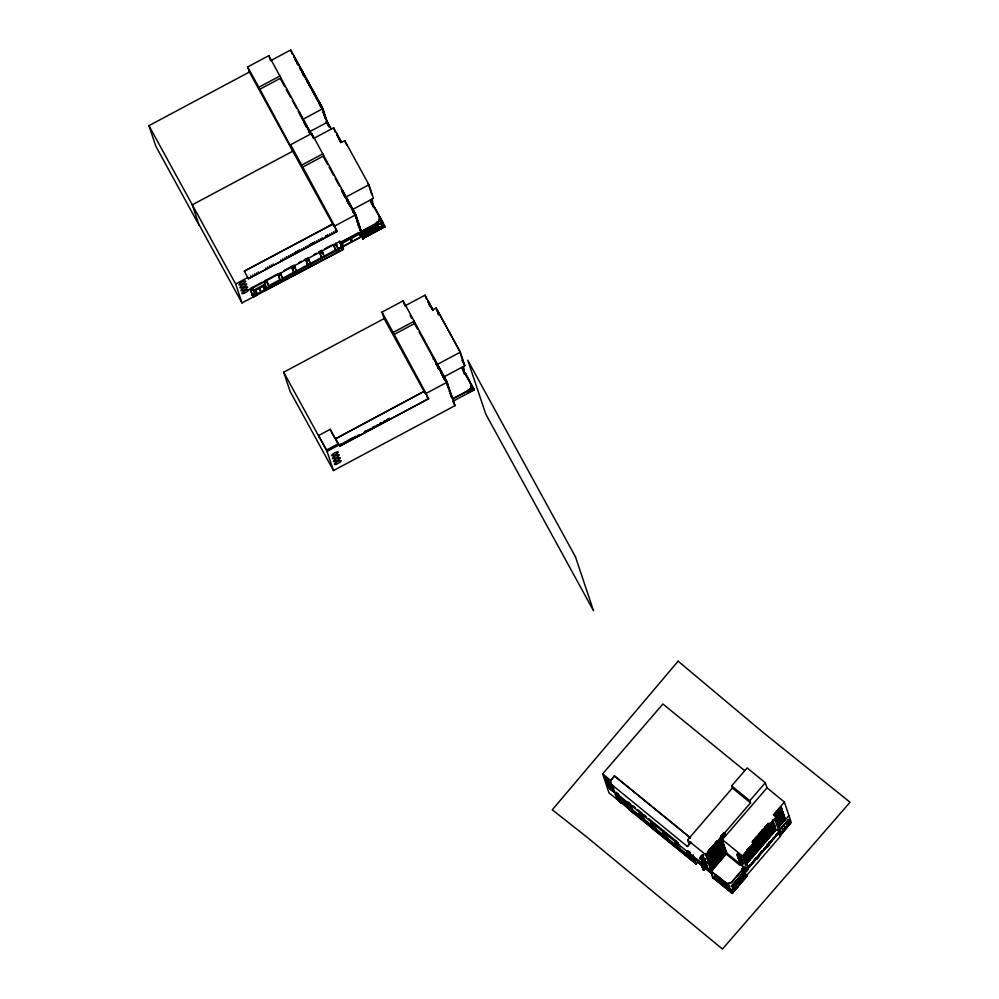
<?xml version="1.0" encoding="UTF-8"?>
<svg xmlns="http://www.w3.org/2000/svg" width="999" height="999" viewBox="0 0 999 999"><rect width="100%" height="100%" fill="white"/><g stroke="black" fill="none" stroke-linecap="round" stroke-linejoin="round"><path stroke-width="1.5" d="M704.632 866.433L702.821 865.609L704.632 866.433L705.769 863.76L706.093 864.722L706.967 863.685L706.543 862.437L705.719 861.775L703.82 864.31L705.656 862.149L703.633 860.501L702.122 861.325M767.057 825.898L765.009 829.295L764.21 828.646L765.571 826.223L766.982 827.559L769.205 823.401L770.004 824.05L767.831 823.613L766.183 826.91M764.947 827.272L765.459 829.32L764.947 827.272L765.209 828.046M706.543 862.437L703.771 866.882L702.896 869.667L703.721 870.329L707.467 865.908L703.246 864.684L701.847 866.333L703.096 868.256L703.646 866.27M752.796 842.382C750.499 843.968 754.158 837.624 755.344 840.059L753.683 842.469L755.506 840.409L754.707 839.759L753.87 840.721M767.856 826.548L769.105 825.099M704.445 866.545L704.22 867.432L704.969 866.545L705.806 867.207L705.044 868.094L704.969 866.545L698.214 860.589M767.244 825.137L767.856 824.425L767.244 825.137L768.743 826.523M701.847 856.305L702.871 855.094C704.682 859.739 696.253 861.513 703.221 855.419C702.047 852.359 697.14 862.324 701.46 857.367M703.696 855.756L701.348 858.228L703.508 855.319M754.707 839.759L754.37 840.509M755.344 840.059L752.784 843.443L755.506 840.409M703.721 870.329L704.595 867.544L707.467 865.908M354.545 437.949L354.945 436.988L355.157 437.624M701.748 856.543L700.624 857.691L702.684 854.657M372.527 428.359L373.426 426.898L371.928 428.409L370.005 428.721L371.478 428.933M356.256 437.038L358.229 434.99L359.702 435.202M363.911 432.967L364.81 431.493L367.345 431.131M373.701 427.734L374.613 426.261L377.135 425.899M380.07 424.338L380.981 422.864L383.504 422.502M616.233 792.269L618.369 794.018L620.242 799.587L618.98 800.586L616.845 798.838L615.197 793.93L615.734 792.657L724.999 882.704A5.02 4.858 -18.5 0 0 732.03 882.03L744.38 867.706L740.584 864.622M618.98 800.586L617.345 795.666L618.369 794.018M628.783 808.566L627.135 803.646L628.171 801.997L630.307 803.733L632.167 809.315L630.918 810.301L622.389 802.784L620.854 798.213L621.927 803.308L622.389 802.784M630.918 810.301L629.27 805.394L630.307 803.733M637.849 809.777L642.245 813.461L644.105 819.043L642.856 820.029L640.721 818.293L639.073 813.373L640.109 811.725M642.856 820.029L641.208 815.109L642.245 813.461M648.676 818.606L654.183 823.188L656.043 828.758L654.795 829.757L652.659 828.021L651.011 823.101L652.047 821.44M666.733 839.485L665.084 834.565L666.121 832.904L667.981 838.486L666.733 839.485L664.597 837.736L662.949 832.816L663.985 831.168M654.695 823.501L678.046 842.632L679.919 848.213L678.671 849.2L676.535 847.464L674.887 842.544L675.911 840.896M678.671 849.2L677.022 844.292L678.046 842.632M686.825 852.272L687.849 850.624L689.984 852.359L691.857 857.941L690.609 858.928L688.461 857.192L686.825 852.272L688.96 854.008L690.609 858.928M688.96 854.008L689.984 852.359M753.721 841.021L753.196 841.645M754.545 839.41L752.796 841.72M701.173 858.94L702.235 857.679L703.071 858.341L703.483 859.602L702.422 860.851L701.173 858.94L702.422 860.851M701.997 859.602L703.071 858.341M702.172 863.86L700.923 861.937L701.922 860.776L703.446 859.939L704.27 860.601L701.748 862.599L702.172 863.86L705.469 859.977L704.22 858.066L703.221 859.24M704.27 860.601L705.044 858.715M705.656 862.149L702.846 865.858L701.598 863.935L704.457 860.576L705.282 861.238L703.658 863.81L702.821 863.148M704.595 867.544L702.434 864.597L705.282 861.238M702.272 867.594L704.07 865.346M704.083 867.981L705.282 866.558L706.118 867.219M702.896 869.667L703.983 868.393L704.807 869.043M736.113 886.438L734.178 888.685L731.493 886.001L743.106 872.527L741.87 871.528L747.027 876.21L732.167 893.431L737.961 886.75M739.984 881.942L742.881 878.571M741.832 869.043L745.067 871.677L746.428 875.723L780.506 836.113L779.969 835.676L781.393 834.327L779.894 829.719M788.523 819.954L789.709 824.1L781.093 834.078L783.278 831.817M620.429 802.085L608.978 792.856L602.634 773.888L662.899 704.008L744.492 770.479M614.447 775.873L608.965 782.579L614.447 775.873L690.459 837.799M618.381 800.411C614.36 794.592 625.574 811.088 619.88 798.213L620.329 797.689L628.146 804.045M621.228 803.196L620.329 797.689M621.453 802.934L626.535 807.08L626.997 806.543M628.671 807.529L664.485 837.15M695.429 863.411L629.045 809.565L628.084 805.506M635.052 814.46L626.535 807.08M711.4 871.628L705.769 854.782L750.536 802.859L732.367 788.049L731.655 785.901L747.14 767.944L765.309 782.754L767.02 787.849L784.402 802.022L791.27 822.552L789.709 824.1M688.548 842.831L687.587 839.972L732.367 788.049M690.084 842.994L687.387 846.478L691.096 842.169M692.757 855.406L693.206 854.882L693.069 856.992L696.066 864.222L697.752 862.262L696.503 858.503M696.066 864.222L694.28 857.142M695.204 863.673L694.592 861.538M750.536 802.859L749.824 800.711L765.309 782.754M711.226 847.364L709.652 849.187L715.284 866.295L711.937 870.166L711.4 869.742L710.888 868.181L714.235 864.297L714.834 864.947L711.488 868.83L710.888 868.181M724.4 833.953L725.237 834.427L706.917 855.956L725.199 834.302L724.587 833.653L721.241 837.537L721.852 838.173L720.791 836.275L722.364 834.44M708.266 852.247L707.729 851.81L709.402 849.874L710.189 850.311L709.877 849.375L712.25 846.628M712.275 846.54L709.765 849.45L715.646 865.871L719.005 861.987L713.124 845.566L714.347 847.339L713.81 846.228L717.17 842.257L717.769 842.906M713.486 845.142L716.832 841.258L718.269 844.38L707.367 857.304L707.055 856.368M746.977 869.592L742.432 856.018L721.765 839.085L725.037 834.989L725.649 835.639L724.787 833.091L724.263 832.654L720.903 836.538L726.885 853.221L746.977 869.592L780.569 830.631L774.874 813.96L777.796 810.576L775.137 814.173M707.742 851.847L709.103 849.824L709.64 850.948M715.172 843.231L716.745 841.408M709.989 865.496L710.589 866.145L709.977 865.584L713.336 861.613L715.284 866.295L714.685 865.646L711.338 869.53L711.937 870.166L706.593 854.195L709.939 850.311M710.301 849.887L713.648 846.003M721.44 836.962L724.787 833.091M713.935 846.49L717.232 842.469L718.056 843.044L717.744 842.107L721.478 838.598L720.878 837.961L717.532 841.832L718.131 842.482L717.607 842.045M708.191 853.183L709.852 851.21M713.523 846.777L710.177 850.661L710.714 851.098L710.102 850.449L713.448 846.565L714.06 847.214L713.261 846.865M706.905 856.305L710.189 852.209L710.789 852.859M713.973 848.126L714.51 848.551L713.898 847.914L710.551 851.797L711.163 852.434M706.955 856.443L710.301 852.559L710.838 852.996M714.01 848.251L710.664 852.135L711.088 852.996L710.264 852.422M718.93 842.557L721.44 839.647M718.631 843.955L721.927 839.947L721.328 839.297L717.981 843.181L718.581 843.83L718.056 843.393M722.339 839.659L767.02 787.849M718.668 845.591L718.069 844.942L714.722 848.825L715.771 850.823L719.118 846.94L718.518 846.29L715.159 850.174L715.771 850.823M711.788 852.309L714.422 849.462L714.997 850.037M711.95 852.509L714.46 849.6M714.834 849.175L717.344 846.265M718.543 844.867L720.217 842.931M707.592 858.453L711.238 854.207L710.639 853.558L707.292 857.442L707.891 858.091L706.83 856.18M711.65 853.908L722.377 841.283L721.778 840.646L718.431 844.53L719.03 845.166M708.391 859.565L707.729 858.865L708.341 859.427L711.688 855.544L711.088 854.907L707.742 858.778L708.254 860.339L708.791 860.776L708.191 860.127L711.538 856.243L712.137 856.892L708.491 861.15M719.792 845.104L722.302 842.194L722.826 842.632L719.48 846.515L718.868 845.953M707.854 859.128L709.527 857.179M713.236 852.884L711.763 855.494M722.339 842.332L718.993 846.215L719.53 846.64L722.876 842.769M715.409 851.248L712.062 855.119L711.45 854.482L714.797 850.599L715.409 851.248L713.898 847.914M719.168 847.065L708.266 859.989L707.954 859.053M721.078 845.479L719.392 847.427L719.929 847.851L719.33 847.214L722.677 843.331L723.276 843.98L712.512 856.468L711.9 855.906L715.247 851.935L716.146 852.721L715.833 851.785M715.359 852.284L712.012 856.168L712.549 856.593L715.896 852.721M716.57 850.886L718.244 848.95M708.84 860.901L712.187 857.017L711.65 856.593M719.617 848.413L716.258 852.297L715.734 851.86L718.056 857.666M719.979 847.989L723.326 844.105L722.789 843.668M716.183 853.196L719.53 849.325L720.067 849.749L716.708 853.633L716.058 852.946L719.417 848.975L720.017 849.625M714.098 855.431L712.424 857.379L712.961 857.804L712.349 857.167L715.696 853.283L716.308 853.933L712.999 857.941M721.565 846.952L723.201 844.879L723.776 845.454L720.429 849.325L719.892 848.9M719.442 849.462L716.283 853.121L716.595 854.058L715.771 853.496M712.637 858.366L709.29 862.249L708.753 861.812L711.088 867.619M712.549 859.277L713.086 859.702L709.74 863.586L709.078 862.899L712.437 858.928L713.036 859.577M716.795 855.406L713.448 859.29L712.799 858.591L716.146 854.62L716.758 855.269M709.203 863.161L712.512 859.14L713.336 859.714L713.024 858.778M714.597 856.942L716.221 854.832L717.045 855.406L716.733 854.47M718.256 852.472L716.633 854.545L717.157 854.982L720.516 851.098L719.867 850.324L716.508 854.195L717.12 854.844L716.583 854.407M720.441 850.161L723.651 846.228L724.225 846.79L720.878 850.673M720.916 852.309L720.316 851.66L716.957 855.544L717.569 856.193M709.652 864.497L711.276 862.424L711.812 862.861M713.473 860.114L716.708 856.305M720.791 851.585L723.251 848.538M720.679 851.235L721.278 851.885L720.666 851.323C723.351 851.136 723.576 844.567 723.925 847.427L724.625 848.001L709.839 865.171L713.224 861.687M713.786 861.051L716.945 857.379L716.408 856.268L716.945 857.379M717.27 856.568L720.654 853.084L721.365 853.646M720.316 851.66L721.203 852.447L724.375 848.775L724.063 847.839M713.773 861.4L717.045 857.304L717.657 857.954M720.429 852.896L717.407 856.892L718.019 857.529M713.81 861.538L716.32 858.628M717.532 857.229L720.878 853.346M721.241 854.832L722.265 856.343L718.918 860.214L717.856 858.228L721.203 854.345L721.815 854.994M710.651 867.107L710.963 868.044L725.524 850.686L724.924 850.037L721.578 853.92L722.177 854.57M715.059 861.775L717.569 858.865L714.922 851.835M718.643 857.404L721.278 854.557L721.852 855.132M723.313 852.197L721.64 854.133L722.227 854.707M710.551 867.182L712.225 865.246M718.818 857.604L721.328 854.694M721.69 854.27L724.2 851.36M717.944 860.002L714.597 863.873L715.197 864.522L718.556 860.639L717.944 860.002L719.005 861.987L718.393 861.338L715.047 865.221L715.646 865.871L715.122 865.434M721.653 855.693L718.306 859.577L718.918 860.214M711.788 867.419L714.297 864.51L715.134 865.084L714.822 864.147M723.763 853.533L725.436 851.598L726.023 852.159L722.677 856.043M711.837 867.557L714.347 864.647M717.22 861.313L714.71 864.222L715.247 864.659M723.825 853.695L725.486 851.722M722.627 855.918L725.973 852.035L725.374 851.385L722.027 855.269L722.627 855.918L722.09 855.481M718.756 860.913L722.102 857.03L722.714 857.679L719.367 861.563L718.83 861.126L719.367 861.563L714.023 845.579L717.369 841.695L722.714 857.679L722.102 857.03M718.83 861.126L721.34 858.216M712.699 877.834L713.636 878.296L716.058 875.474L713.486 878.471L712.699 877.834L710.888 870.666L706.143 866.807M726.885 853.221L711.288 871.29L728.471 885.064M713.486 878.471L711.251 871.802L713.024 869.742M715.359 875.898L715.958 874.749L728.421 884.889M732.167 893.431L713.636 878.296L716.058 875.324M784.402 802.022L773.313 814.872L776.023 817.07L742.432 856.018M781.218 807.142L785.239 819.18L782.317 822.564L778.296 810.526L780.943 806.917M775.137 814.747L778.358 811.663M778.321 811.176L781.505 808.004M754.932 838.561L756.068 840.221L754.932 838.561L755.793 837.562L756.93 839.222L755.793 837.562M758.216 838.96L756.418 836.837L758.453 835.251L759.252 835.901L757.217 837.487L760.239 847.115L757.454 838.785M758.453 835.251L759.078 833.753L760.214 835.414L759.078 833.753M759.64 833.091L760.776 834.752L759.64 833.091L761.95 830.419C764.784 832.879 757.979 834.814 763.049 831.805L761.975 830.918L760.576 832.317L761.425 833.116M763.573 831.505L762.437 829.844L764.21 828.646M762.249 831.156L760.763 832.879L762.037 831.131L762.836 831.78M767.132 825.574L768.306 824.45M755.269 839.572L756.593 838.211M759.252 835.901L759.877 834.402M760.439 833.74L762.749 831.068M768.044 835.289L766.857 836.663L765.958 835.152L767.157 833.765L768.181 836.85L765.571 839.884L766.633 840.746L763.236 830.494L765.009 829.295M781.767 808.79L778.87 812.249L781.792 808.865M775.748 816.558L778.633 813.086L775.711 816.47L777.746 821.965L780.644 818.506L779.532 815.771L776.585 819.068L779.769 815.908M775.986 816.695L778.908 813.311M782.08 809.739L778.87 812.824M747.202 852.06L746.665 851.623L745.479 853.009L746.54 853.883M749.163 850.848L748.089 849.974L746.902 851.36L747.427 851.797M754.257 843.88L753.721 843.443L752.534 844.829L753.596 845.691M756.218 842.669L755.144 841.795L753.958 843.181L754.482 843.618M759.74 838.573L758.678 837.699L757.479 839.085L758.016 839.522M766.795 830.394L765.734 829.52L764.535 830.906L765.072 831.343M776.036 817.419L778.933 813.96L776.011 817.344M776.273 817.557L779.195 814.173M779.42 813.91L782.105 810.376M743.818 855.419L745.242 853.77L748.089 862.262L747.015 861.388L744.567 854.07L745.629 854.932M746.153 852.709L748.775 849.687L747.702 848.813M752.297 845.591L749.687 848.626L748.613 847.751M753.209 844.53L755.831 841.495L754.757 840.634M756.743 840.446L759.352 837.412M760.264 836.35L762.886 833.316L761.812 832.442M763.798 832.254L766.408 829.22M767.319 828.171L769.942 825.137L768.868 824.262M770.903 824.237L773.526 821.203L772.402 820.179L773.476 821.028L770.853 824.075L773.688 832.567L772.627 831.692L773.813 830.319L772.789 827.234L773.326 827.671M743.88 855.581L745.291 853.933M746.216 852.884L748.825 849.849L747.751 848.975M752.359 845.753L749.737 848.788L748.676 847.914M753.271 844.692L755.881 841.67M756.792 840.609L759.415 837.574M762.936 833.478L760.326 836.513L759.252 835.639M763.848 832.429L766.47 829.395M777.796 810.576L779.22 814.822L776.585 818.506L779.482 815.034M782.667 811.463L779.744 814.847L782.642 811.388M779.245 814.897L776.56 818.431M779.47 814.635L782.392 811.25M747.002 852.622L745.816 854.008L746.378 854.52L747.539 853.059L746.665 851.623M748.089 849.974L748.451 851.061L747.264 852.447L747.789 852.871L748.988 851.498M750.786 848.351L751.96 846.89L753.046 847.839M753.958 846.777L752.896 845.903L754.058 844.442L754.62 844.954L753.396 846.265M754.32 844.255L755.481 842.794L756.58 843.743M759.927 837.649L760.988 838.511L759.952 837.724L761.113 836.263L761.675 836.775M761.375 836.076L762.537 834.615L763.636 835.564M766.695 835.027L764.897 831.992L766.071 830.519L767.157 831.468M771.952 823.8L773.126 822.339L773.688 822.851M779.732 815.421L782.692 812.112M745.454 855.581L744.267 856.967L743.706 856.455M750.436 850.873L750.536 848.538L750.474 849.662M757.492 842.681L756.955 842.257L758.129 840.783M759.577 839.222L758.378 840.609L757.816 840.084L759.015 838.698L760.102 839.659M761.65 836.7L760.451 838.074M763.099 835.127L761.912 836.513L761.35 836.001M765.184 832.604L763.985 833.99L764.522 834.427L763.473 833.641L764.647 832.167L765.209 832.691M773.663 822.776L772.489 824.237L771.927 823.725M776.61 819.155L779.807 815.983M749.862 852.921L748.788 852.06L747.589 853.446L748.126 853.87M753.721 849.837L751.098 852.871L749.7 850.998L750.898 849.612L751.423 850.049M756.106 847.289L754.645 845.254L755.843 843.88L756.917 844.742M756.917 838.348L758.291 842.432L757.092 843.818L756.755 842.819L757.954 841.433L758.491 841.87M765.734 829.52L766.757 832.604L764.148 835.639L763.81 834.64L765.009 833.253L765.546 833.69M773.526 827.11L772.452 826.235L771.265 827.622L772.327 828.483L774.949 825.461L772.277 828.321L770.866 826.448L772.065 825.074L772.602 825.499M773.501 823.401L772.289 824.799L772.826 825.236M780.057 816.37L783.216 813.111L780.032 816.283M780.069 816.77L777.172 820.241L780.094 816.857M749.125 853.059L746.503 856.093L747.577 856.955L750.187 853.933L748.788 852.06M750.037 851.997L751.223 850.611L750.199 847.539L750.736 847.964M752.684 846.752L751.623 845.878L752.647 848.963L751.46 850.349L752.522 851.223M756.181 844.879L753.558 847.901L754.682 848.938L757.304 845.916L755.843 843.88M758.678 837.699L759.702 840.783L758.516 842.169L759.64 843.206M763.273 834.477L762.2 833.616L763.236 836.687L760.614 839.722L761.688 840.596L764.297 837.562M765.571 826.223L767.382 828.333L769.992 825.299L768.93 824.425L770.291 828.508L767.682 831.543L768.743 832.417L771.365 829.382M771.203 827.447L772.402 826.073L771.365 822.989L771.902 823.426M747.989 854.607L748.825 855.743M752.709 849.125L751.51 850.511L752.584 851.385M757.142 843.98L759.764 840.946M765.621 834.153L764.198 835.801L765.271 836.675L767.881 833.641M769.155 830.057L769.992 831.193M772.677 825.973L773.888 824.575M780.344 817.232L783.241 813.76L780.319 817.145M780.356 817.632L777.16 820.803M780.581 817.369L783.503 813.985M748.239 855.144L746.703 849.625M748.288 855.306L749.05 855.481M780.381 818.281L777.459 821.665L780.406 818.368M783.79 814.847L780.906 818.318L783.828 814.934M745.129 860.701L746.315 859.315L747.389 860.176L746.34 859.39L745.154 860.776L744.792 859.702L745.978 858.316L747.052 859.177M759.215 844.03L758.678 843.593L757.479 844.979L758.553 845.853M761.163 842.819L760.102 841.945L758.903 843.331L759.44 843.768M766.27 835.851L765.734 835.414L764.535 836.8L765.609 837.674M771.752 830.544L770.679 829.669L769.492 831.056L770.017 831.493M780.631 818.094L783.553 814.709M745.242 859.664L746.665 858.016M754.632 848.775L757.242 845.741M758.166 844.692L760.776 841.658M765.222 836.5L767.831 833.478L766.757 832.604M747.627 857.13L750.249 854.095M751.161 853.034L753.77 849.999L752.647 848.963M758.216 844.854L760.826 841.82L759.702 840.783M768.805 832.579L771.415 829.545L770.291 828.508M750.948 856.168L749.849 855.219L748.651 856.605L749.213 857.117L750.411 855.743M752.147 852.209L751.623 851.785L751.947 852.784L750.761 854.157L751.86 855.119M757.642 846.915L756.568 846.041L756.243 848.863M758.878 846.852L757.816 845.978L759.015 844.592L759.577 845.117L758.353 846.415M766.096 836.5L764.897 837.886L766.071 836.413L766.633 836.937M767.482 834.764L766.295 836.151L767.519 834.852L768.581 835.713M771.578 831.193L770.379 832.579L769.817 832.055L771.016 830.681L772.115 831.63M775.087 827.01L774.55 826.585L773.351 827.971L773.913 828.483L775.074 827.022M780.918 818.968L784.09 815.708M749.874 855.306L749.188 857.042M751.985 852.859L750.786 854.245L751.123 855.244L752.309 853.858L752.846 854.295M757.479 851.373L755.731 848.501L756.93 847.127M757.841 846.066L759.04 844.679M763.985 838.935L762.799 840.321L763.323 840.758L764.522 839.372M769.854 832.142L771.041 830.756M773.376 828.046L774.55 826.585M780.931 819.367L778.034 822.839L779.47 821.066M745.691 861.213L746.877 859.827M748.963 857.304L747.764 858.69L748.326 859.202M751.323 854.682L752.484 853.208M756.018 849.125L754.844 850.586L755.381 851.023M763.074 840.946L761.875 842.319L762.437 842.844M766.595 836.85L765.409 838.236M772.489 830.132L773.651 828.671L773.126 828.233L771.927 829.62L773.026 830.569M745.816 851.71L749 861.2L747.589 859.34L748.788 857.954L749.325 858.391M752.871 843.531L756.056 853.021L754.645 851.148L755.843 849.774L756.38 850.199M758.328 848.988L757.267 848.126L756.068 849.5L756.605 849.937M761.862 844.904L760.788 844.03L759.602 845.416L760.139 845.853M759.602 834.352L763.111 844.842L761.7 842.969L762.899 841.583L763.436 842.02M768.056 839.098L766.658 837.237L767.844 835.851L768.918 836.712M770.679 829.669L771.715 832.754L769.093 835.788L768.768 834.789L769.954 833.403L770.491 833.84M774.924 827.647L773.713 829.045L774.25 829.482M784.377 816.583L781.48 820.054L784.402 816.658M781.505 820.691L784.402 817.232L781.48 820.616M778.596 824.487L781.518 821.103L780.956 819.455M781.742 820.828L784.665 817.444M747.015 861.388L745.816 862.774L746.89 863.648M747.926 860.339L750.549 857.304L749.512 854.22L750.586 855.094M752.309 853.858L752.647 854.857L751.46 856.243L752.522 857.117L749.35 847.627M753.933 851.648L752.746 853.034L752.21 852.597L753.408 851.21L754.07 853.208L752.871 854.595L753.945 855.469M754.982 852.147L756.181 850.773L755.144 847.689L756.942 850.936L755.906 847.864M756.405 850.499L757.604 849.125L757.267 848.126M760.788 844.03L761.126 845.029L758.516 848.064L759.577 848.938L756.405 839.447M762.037 843.968L763.236 842.582L762.2 839.51L762.736 839.947M764.697 838.723L763.623 837.861L764.66 840.933L763.461 842.319L764.535 843.193M772.801 821.328L775.249 828.646L774.35 830.743L771.565 822.427M778.646 825.211L781.53 821.752L778.608 825.137M778.883 825.349L781.805 821.965M782.03 821.702L784.715 818.181M745.591 863.036L746.353 863.211L743.905 855.881M778.296 810.526L782.092 822.826L779.17 826.223L781.568 821.827M746.478 864.123L776.323 829.52M778.858 827.259L788.935 815.584M727.185 889.247L729.557 885.813L727.247 889.422M779.507 829.994L788.573 819.48L790.221 824.075M788.723 819.605L779.67 830.119L781.156 834.59M731.543 886.163L743.156 872.701L745.791 875.199M745.242 870.304L750.299 864.447M753.333 860.926L756.368 857.417M759.402 853.895L761.55 851.398M772.914 838.373L773.351 839.185M779.033 831.73L748.176 867.507L743.968 854.932L774.824 819.155L779.033 831.73L775.249 828.646M745.916 870.853L745.092 871.915L741.72 869.118M747.876 868.843L756.63 858.69L755.831 858.029M758.453 856.568L767.22 846.415M769.043 844.292L777.809 834.14L777.01 833.478M745.729 875.024L746.965 876.036L735.351 889.497L732.829 887.324L744.442 873.863M724.887 882.367A5.02 4.858 -18.5 0 0 731.917 881.705L744.267 867.382L746.428 871.528L748.251 869.417L747.689 866.57M768.868 842.02L769.43 844.867L767.607 846.977L767.045 844.13M780.019 832.579L778.196 834.702L777.135 833.828M785.014 828.396L783.216 830.731L785.139 828.496L783.965 824.987L785.139 828.496M745.666 874.862L731.73 891.033L733.94 887.999M782.991 830.993C777.921 836.45 786.051 829.083 781.817 827.484M787.299 825.998C782.229 831.455 790.346 824.088 786.126 822.489M787.524 825.736L789.447 823.513L787.524 825.736L786.213 822.127L787.549 826.598M781.393 834.327L789.834 824.212M740.384 859.39L742.607 861.812L741.82 862.711L740.521 861.038L741.832 859.502L740.771 858.541L739.585 859.927L739.372 859.29L741.008 857.404L736.925 854.52L737.712 853.608L740.671 856.031L738.536 858.603L741.495 861.65M736.925 854.52L738.461 853.608M740.958 861.2L741.67 860.077L737.287 855.906L738.773 854.245L739.372 854.732L738.586 855.644L737.986 855.156M738.186 855.094L738.973 854.195M738.761 855.344L738.486 854.507L740.833 856.892L740.122 858.016L737.974 856.255L739.372 854.357M740.222 858.316L738.161 856.63L739.322 855.194M738.823 855.968L739.61 855.057L737.712 853.608M738.998 856.218L739.61 855.057M739.535 855.831L738.748 856.73L737.699 855.419L737.974 856.255M742.607 861.812L738.099 858.004L738.885 857.092M739.947 857.729L738.948 858.703L740.833 856.892M738.81 859.44L739.597 858.541M741.483 862.274L740.696 863.186L742.057 864.422L742.844 863.511L738.86 860.301L739.647 859.39M739.16 858.641L739.747 859.128L740.534 858.216M738.86 860.301L740.958 858.79M739.223 860.876L741.87 863.436L739.51 861.712L740.009 859.964M739.922 860.938L740.908 859.977L741.308 860.514M740.646 863.049L741.595 862.612L743.044 863.798L742.319 864.897L740.034 863.024L739.747 862.187L741.67 860.077M740.334 861.925C742.157 863.523 738.873 861.937 741.545 860.838M740.034 863.024L741.72 861.088M740.759 863.361L741.545 862.449M741.995 864.26L742.844 863.511M741.82 861.812L741.071 861.3M385.277 421.553L386.551 420.279L383.554 421.491L383.828 422.327M198.776 224.201L241.995 302.959L342.682 249.787L339.985 242.295M370.442 200.337L379.333 216.558A5.02 4.858 -18.5 0 1 377.247 223.177L340.309 242.894L339.835 241.483L250.262 289.31L253.009 297.302L256.668 295.367L256.081 293.606L255.582 292.707L251.923 294.655L252.422 295.554L256.081 293.606M265.597 290.234L343.531 249.201L341.221 242.407M333.866 226.249L249.4 72.028L247.69 66.933L268.818 55.644L312.899 136.95M360.377 232.929L362.874 238.973L363.786 238.486L355.806 214.76L311.725 133.466L290.597 144.743L292.757 151.186L192.295 204.82L199.163 225.362L155.807 146.204L148.938 125.662L249.4 72.028M328.646 125.862L322.889 108.629L290.746 49.95L270.529 60.739L268.818 55.644M291.77 148.239L258.828 87.275L279.97 75.986M259.553 89.41L280.682 78.134M322.889 108.629L302.672 119.43L298.189 111.239M308.554 132.268L327.422 122.19M352.809 209.365L373.476 198.326L368.943 184.765L344.78 140.647L341.621 142.32L333.654 127.772L313.436 138.561L311.725 133.466M336.114 230.344L334.677 226.049L301.735 165.085L322.877 153.796M302.46 167.233L323.589 155.944M342.058 191.696L342.669 191.371L345.13 195.904L344.505 196.229M343.119 192.707L342.27 190.16L344.68 194.555L344.655 196.366M345.342 196.241L347.802 200.774L347.177 201.111L347.352 199.438L344.942 195.03L344.318 195.367L346.728 199.763M344.468 196.104L345.08 195.767L344.393 195.891M344.917 197.44L345.529 197.115L344.68 194.555M368.943 184.765L345.579 197.24L341.096 189.048M350.874 206.868L347.615 199.912L347.327 201.249L348.014 201.124L350.474 205.657L349.85 205.981M347.852 202.797L348.464 202.472L349.712 204.795M349.662 205.12L350.287 204.795L356.268 216.746M350.062 206.331L350.686 206.006L350 206.119M352.697 209.191L352.41 210.514M352.335 210.002L352.959 209.665L355.369 214.061L360.714 230.045L360.09 230.382M371.316 202.947L372.09 202.522L372.727 203.721M244.305 271.179L333.129 223.751L337.212 231.318L248.389 278.746L244.305 271.179L331.843 224.738M372.639 203.571L373.838 207.705L371.89 204.133M334.677 226.049L355.806 214.76M355.144 215.609L355.769 215.272L355.082 215.397M241.995 302.959L235.652 283.991L248.027 277.372M356.943 220.979L357.567 220.642L356.368 218.444M357.892 223.801L358.504 223.464L357.255 221.129M359.24 227.822L359.815 227.36L359.19 227.697M249.937 288.711L262.15 282.193M264.86 280.744L277.085 274.213M283.866 270.592L292.008 266.246M298.788 262.625L301.511 261.176M304.22 259.728L306.943 258.279M313.723 254.658L316.433 253.209M319.156 251.76L321.865 250.312M324.575 248.863L331.368 245.23M291.621 266.621L294.205 273.364L291.621 266.621L294.106 265.297L296.691 272.04L294.106 265.297M319.393 251.798L321.965 258.541L319.393 251.798L321.878 250.474L324.45 257.218L322.34 251.873M359.053 232.43L341.021 242.045L341.546 243.631L360.864 233.316M251.923 294.655L252.56 295.604L250.911 290.684L253.396 289.36L252.472 287.525L253.871 291.708M264.797 283.279L263.861 281.443L266.446 288.187L264.797 283.279L267.282 281.943L266.346 280.12L268.931 286.863L267.282 281.943M278.684 275.861L277.747 274.038L280.319 280.781L278.684 275.861L281.156 274.538L280.232 272.702L282.804 279.458L281.156 274.538M292.557 268.456L295.042 267.12M306.443 261.039L305.507 259.216L308.079 265.959L306.443 261.039L308.928 259.715L307.992 257.879L310.564 264.635L308.928 259.715M320.317 253.634L322.802 252.297M334.203 246.216L333.266 244.393L335.839 251.136L334.203 246.216L336.688 244.892L335.751 243.069M340.422 243.094L341.333 242.607M362.874 238.973L360.639 232.305L361.551 231.818M254.595 289.747L263.686 284.902L264.011 285.502L254.932 290.347L254.595 289.747L256.668 295.367M376.985 221.666L378.371 224.213L361.139 233.416L361.65 234.34L377.51 226.074L361.7 234.503M376.998 225.137L379.145 224.001M379.857 223.614L382.829 222.415M381.343 223.014L382.779 222.253L370.329 200.012L371.428 203.297L372.677 202.635L372.19 199.013M293.494 272.203L295.979 270.879M307.367 264.785L309.852 263.461M362.262 235.602L378.022 226.998L362.262 235.602L363.636 238.162L379.445 229.72L376.948 224.975M268.781 285.652L279.757 279.795M282.505 278.334L341.496 246.828L339.56 241.034L339.885 241.633M378.783 228.521L382.954 225.911L362.924 236.8M379.495 229.895L385.114 226.498L362.762 238.773M425.262 393.631L384.14 318.569L381.993 312.125L403.121 300.849L447.202 382.155L426.061 393.431L427.497 397.727M404.832 305.944L425.05 295.155L433.017 309.702L436.163 308.029L460.339 352.147L464.872 365.709L442.857 377.472M446.128 381.78L446.753 381.443L455.057 405.631L333.466 470.566L290.11 391.396L283.679 372.215L384.14 318.569M426.061 393.431L393.131 332.467L414.26 321.191M393.843 334.615L414.985 323.326M433.491 359.215L434.115 358.878L436.526 363.286M435.452 362.275L436.076 361.938L438.336 368.693M436.163 364.098L436.788 363.761L439.185 368.156M460.339 352.147L436.975 364.623L419.031 331.868M438.386 367.632L438.998 367.295L441.858 373.039M438.786 368.843L439.41 368.506L438.124 367.145L438.736 366.82L439.597 369.368M319.093 436.863L318.644 435.514L330.282 429.308L338.673 445.154M440.796 372.028L441.408 371.69L442.719 375.587M441.196 373.239L441.82 372.902L441.121 373.027M441.908 375.062L442.532 374.725L441.67 372.177L441.383 373.501M441.958 375.187L442.569 374.862L441.833 374.85M443.469 376.898L444.08 376.573L445.392 380.469L444.18 378.271M444.755 378.259L444.13 378.596L444.755 378.259L447.165 382.654M464.76 373.676L461.725 367.395L474.25 389.885L452.722 401.386M335.689 438.561L424.513 391.133L428.608 398.701L339.785 446.128L335.776 438.811L424.513 391.133M462.824 370.679L464.06 370.017L463.586 366.396M463.948 373.851L465.384 373.089L474.25 389.885M446.99 384.328L447.614 384.003L446.915 384.128M447.652 384.128L447.365 385.464M333.466 470.566L326.586 450.025L338.224 443.806M340.796 444.018L327.035 451.373L283.679 372.215M447.302 384.49L448.264 388.149L448.963 388.037M350.087 439.91L351.611 439.098M388.049 419.455L389.622 418.818M449.275 391.183L449.862 390.721L449.238 391.046M468.531 390.222L468.643 390.559A5.02 4.858 -18.5 0 0 470.716 383.953L470.604 383.616A5.02 4.858 -18.5 0 1 468.531 390.222L452.722 398.663L450.974 395.479M452.834 399.001L470.766 389.573L471.391 391.421M470.816 389.697L472.24 388.936L472.814 390.659M473.738 388.349L472.302 389.111L470.854 386.388M362.662 233.329L369.243 229.845M342.32 246.978L361.663 236.751M739.76 856.817L741.008 857.404M252.185 295.03L255.045 294.28L253.396 289.36M342.669 191.371L341.983 191.483L343.793 194.793M344.842 197.228L345.529 197.115M347.065 200.762L347.752 200.649M352.859 211.863L353.546 211.738L351.186 207.48L351.586 208.691M353.122 212.337L353.808 212.225M355.981 218.082L356.668 217.957L356.431 219.43M356.88 220.767L357.567 220.642L357.392 222.327L358.017 221.99L357.33 222.115M360.015 230.17L360.714 230.045M433.379 358.878L434.066 358.753L433.441 359.078L433.666 357.542L434.515 360.09M435.789 363.274L436.476 363.149L436.238 364.61M438.461 368.144L439.148 368.032M443.793 377.897L444.493 377.784L444.243 379.245M447.814 386.813L448.514 386.688M448.713 389.498L449.45 389.51L448.201 387.175M450.961 396.203L451.66 396.091L451.411 397.552M767.831 823.613L769.205 823.401M347.664 441.62L346.491 442.257M738.099 858.004L741.046 860.414M606.768 780.619L605.769 780.369L607.367 782.342M608.716 786.413C605.157 785.888 618.244 795.978 613.224 789.947M763.486 830.044L763.224 829.27L764.023 829.407M763.224 829.27L764.822 830.057M353.821 438.336L352.997 438.024L353.209 438.661M608.678 786.151L607.941 785.901L610.189 788.498M612.687 788.323L613.149 788.074M608.878 786.862L608.266 786.65L608.791 787.574M613.423 791.483L614.835 791.92L609.115 786.6M610.526 782.567L611.188 782.979M610.289 782.829L610.963 783.241M607.504 781.418L606.331 780.856L606.843 781.78M608.703 784.053L606.743 783.266L610.551 787.349M612.125 787.974L613.861 789.023L610.052 784.939M611.9 788.248L613.074 788.798L612.037 787.324M609.44 787.212L608.653 786.85M613.099 790.871L614.123 790.971M607.205 779.008L605.357 777.959L605.881 778.883M609.515 781.705L610.189 782.192M609.964 782.454L606.818 780.007M607.404 780.768L609.49 782.254M608.179 781.905L606.718 781.056M610.489 784.602L612.175 785.177M608.141 783.94L611.613 786.762M609.14 784.802L607.292 783.753L607.817 784.677M611.463 787.499L612.462 788.361M609.34 786.563L611.438 788.049M609.103 786.837L610.114 787.687M612.424 790.396L614.098 791.67L612.35 789.585M613.199 791.52L608.953 787.936M741.77 862.012L742.657 862.524L741.258 860.988M608.778 781.118L609.727 781.992M607.966 781.618L608.915 782.479M609.515 784.277L612.112 785.901L611.588 784.989M609.165 784.24L612.662 786.388L611.063 784.427M610.114 785.114L606.967 783.004L608.566 784.977M610.714 786.912L611.663 787.786M610.489 787.175L613.636 789.285L611.376 786.688M609.914 787.412L610.851 788.273M611.688 789.809L612.624 790.684M701.773 855.843L702.597 856.505M701.91 856.093L702.734 856.755M704.645 859.315L705.469 859.977M704.045 859.902L702.235 857.679M705.369 861.5L704.457 860.576M704.57 861.45L705.756 862.437M706.967 863.685L705.719 861.775M701.922 860.776L702.747 861.438M706.093 864.722L704.32 863.423L704.045 864.822L705.756 866.183M704.595 864.847L705.419 865.509M700.923 861.937L701.748 862.599M705.531 866.558L706.355 867.219M701.598 863.935L702.434 864.597M701.847 866.333L703.096 868.256M785.239 819.18L782.317 822.564M775.699 815.821L774.874 813.96M779.495 821.141L777.771 822.614L778.908 825.998M785.401 829.095L784.065 824.612M731.655 785.901L749.824 800.711M772.327 822.589L771.79 822.152L774.587 830.481M783.253 831.593L781.917 827.11L783.216 830.731M774.962 825.436L773.838 824.4L772.627 825.798L773.75 826.835M772.402 826.073L773.463 826.935M771.603 826.323L770.504 825.374L771.703 823.988L772.264 824.5L771.041 825.811M770.866 826.448L771.94 827.322M773.688 828.745L773.151 828.321L771.952 829.694L771.59 828.621L772.664 829.482M769.255 825.424L770.329 826.298M770.666 827.297L769.592 826.435L769.53 827.559M769.617 826.51L770.691 827.384M766.882 824.699L767.682 825.349M773.813 830.319L774.887 831.18M771.028 828.383L769.954 827.509L768.768 828.895L769.292 829.332M776.747 833.666L777.547 834.315M772.289 830.693L773.363 831.568M768.406 827.809L768.968 828.333L770.154 826.947M775.961 834.839L776.635 835.389M775.736 835.102L776.398 835.651M769.093 829.894L770.217 830.931M772.452 832.629L771.378 831.755L770.179 833.141L770.716 833.578M768.868 830.157L769.942 831.031M767.719 829.332L766.645 828.458L767.007 829.545L768.169 828.084L768.731 828.596L767.544 829.982L768.081 830.419M771.715 832.754L772.776 833.628L769.605 824.138M764.447 827.534L766.008 828.695L765.746 827.921M767.344 830.544L768.406 831.418M774.437 836.613L775.112 837.15M763.573 828.533L764.372 829.182M770.516 834.14L771.59 835.014M769.53 833.453L769.592 832.329L769.492 834.664M771.353 835.276L768.206 828.159M767.494 832.467L766.433 831.605L765.234 832.991L765.771 833.416M765.271 830.781L764.735 830.344L767.294 838.935L764.51 830.606L765.047 831.043M768.768 834.789L769.829 835.664M762.437 829.844L763.236 830.494M764.872 831.905L765.434 832.417L766.633 831.043M767.157 833.765L768.219 834.64M772.789 838.261L773.588 838.923M762.824 831.293L761.95 830.419M766.408 835.127L764.023 829.919M765.396 834.415L766.47 835.289M768.181 836.85L769.255 837.724L765.746 827.222M771.39 840.134L772.065 840.683M763.81 834.64L764.884 835.501M771.166 840.409L771.84 840.946M767.831 839.372L765.734 835.414M760.626 833.828L761.688 834.702M763.973 836.563L762.899 835.688L761.713 837.075L762.237 837.512M764.872 837.799L765.971 838.748M769.867 841.907L770.541 842.444M763.236 836.687L764.36 837.724L761.738 840.758L760.676 839.884M769.642 842.169L770.316 842.706M761.313 835.701L760.788 835.264L762.886 839.21M765.234 838.885L766.308 839.747M765.059 839.809L763.96 838.86L762.761 840.246L763.298 840.671M758.266 834.689L759.065 835.351M762.037 838.074L763.161 839.11M765.384 840.808L764.322 839.934L763.124 841.32L763.661 841.757M768.443 843.293L769.242 843.943M758.603 835.701L759.402 836.35L758.353 837.562M760.651 837.512L759.59 836.65L759.952 837.724M761.875 838.511L762.936 839.372M764.66 840.933L765.721 841.807L762.549 832.317M768.356 843.993L769.43 844.867M757.217 835.913L758.016 836.563M760.289 838.723L761.35 839.597M763.099 841.021L762.537 840.509L762.474 841.633M756.418 836.837L757.217 837.487M763.236 842.582L764.297 843.456M760.439 840.659L759.377 839.784L758.179 841.17L758.716 841.608M761.7 842.969L762.774 843.843M758.154 840.871L757.592 840.346L757.529 841.483M761.525 843.905L760.426 842.944L759.24 844.33L759.777 844.767M765.147 847.389L765.808 847.926M758.291 842.432L759.352 843.306M758.341 842.594L759.415 843.468M761.126 845.029L762.2 845.903L758.691 835.414M756.755 842.819L757.829 843.693M763.848 848.888L764.522 849.425M763.623 849.15L764.297 849.687M759.939 846.415L761.001 847.289M760.776 847.552L758.678 843.593M753.571 842.007L754.682 843.044M762.324 850.649L762.999 851.198M762.1 850.911L762.774 851.46M756.905 847.04L758.004 847.989M755.831 847.389L753.721 843.443M757.604 849.125L758.666 849.987L755.494 840.496M752.896 845.903L753.933 846.69M760.676 852.309L761.475 852.959M755.731 848.501L756.268 848.938L757.467 847.552M760.576 852.684L761.25 853.221M753.234 846.902L754.295 847.776M756.043 849.2L755.481 848.688L755.419 849.812M756.181 850.773L757.242 851.635M753.383 848.838L752.322 847.964L751.123 849.35L751.66 849.787M749.862 846.528L750.936 847.402M759.053 854.445L759.727 854.982M754.645 851.148L755.719 852.022M750.761 848.263L751.323 848.788L752.522 847.402M753.046 850.137L754.108 850.998M754.47 852.085L753.371 851.136L752.185 852.509L752.709 852.946M754.807 853.084L753.733 852.209L752.547 853.596L753.071 854.033M751.223 850.611L752.297 851.485M751.285 850.773L752.347 851.648M754.07 853.208L755.144 854.083L751.96 844.592M757.779 856.268L758.84 857.142L757.017 859.252L755.581 858.216M749.7 850.998L750.773 851.872M748.426 850.973L749.525 851.922M750.424 853.158L751.498 854.033M752.647 854.857L753.721 855.731M746.503 850.199L747.627 851.235M724.263 833.541L723.95 832.604L720.791 836.275M725.199 834.302L724.263 832.654M754.782 859.39L755.456 859.939M747.901 854.145L747.364 853.708L748.763 855.581M747.926 854.445L749 855.306M751.273 857.179L750.212 856.305L749.013 857.691L749.55 858.116M754.557 859.664L755.232 860.201M750.549 857.304L751.61 858.178L748.438 848.675M753.034 861.425L753.708 861.962M745.991 856.018L744.892 855.069L743.731 856.53L744.068 857.529L745.254 856.143L746.328 857.017M749.35 858.69L750.424 859.552M750.187 859.827L748.788 857.954M720.541 836.962L721.328 837.387M745.591 857.142L746.715 858.178L745.291 859.827L744.705 859.227L745.466 859.402M747.589 859.34L748.663 860.201M751.748 862.924L752.409 863.473M751.51 863.186L752.185 863.735M721.977 840.072L721.141 839.597L721.678 840.721L721.365 839.784M747.751 861.263L746.678 860.389L745.491 861.775L746.016 862.212M745.529 859.565L744.567 859.964M750.087 864.585L750.886 865.234M721.902 841.882L721.815 841.121M749.862 864.847L750.661 865.496M722.801 844.567L722.714 843.818M748.701 866.458L749.362 866.995M748.338 866.608L749.138 867.257M724.675 848.139L723.838 847.664L724.375 848.775M717.057 842.332L716.52 841.22M725.124 849.475L720.878 837.961M724.287 849L724.6 849.937M717.507 843.68L716.97 842.557M718.131 845.154L718.955 845.728L718.643 844.792M725.187 851.672L725.499 852.609M718.406 846.365L717.869 845.254M718.581 846.503L719.405 847.065L719.093 846.141M718.543 846.777L718.855 847.701M719.767 848.638L720.379 849.2L719.779 848.551L723.126 844.667L723.726 845.316L709.165 862.674L708.853 861.737M726.148 854.07L739.735 865.146M719.48 849.187L720.304 849.749L719.992 848.825M720.291 850.112L720.828 850.536L720.229 849.899L723.576 846.016L724.175 846.665L709.615 864.01L709.302 863.086M742.407 867.994L745.941 870.941M719.755 850.399L719.218 849.275M720.466 850.961L719.417 848.975M721.191 852.796L721.728 853.233L721.128 852.584L724.475 848.7L725.074 849.35L710.514 866.695L710.202 865.771M720.828 853.221L721.653 853.783M715.359 849.612L714.71 848.913L715.321 849.475M721.877 854.944L721.79 854.195M721.103 854.42L720.566 853.308M715.022 849.849L714.934 849.1M722.265 856.343L720.766 853.009M721.778 856.031L722.302 856.468L711.413 869.38L711.101 868.456M722.539 856.817L723.076 857.254L726.423 853.371L721.078 837.387L717.732 841.27L723.076 857.254L722.477 856.605L725.823 852.734L726.423 853.371L724.924 850.037M715.684 851.722L716.221 852.159L715.609 851.51L718.968 847.639L719.567 848.276L718.069 844.942M715.821 854.52L715.734 853.77M716.957 855.631L717.607 856.318M717.694 858.091L717.632 857.154M717.931 858.441L718.468 858.878L717.856 858.228M718.506 859.003L717.569 858.865M711.076 853.346L711.613 853.783L711.001 853.134L714.347 849.25L713.935 848.388M710.539 853.633L710.002 852.522M711.288 854.332L709.402 849.874M614.535 776.123L690.546 838.049M707.966 853.009L708.716 853.596M711.438 856.318L710.901 855.206M711.613 856.455L712.437 857.017L712.125 856.093M711.887 857.666L711.35 856.543M708.865 855.693L709.615 856.28M713.323 860.064L713.86 860.501L713.249 859.852L716.595 855.968L717.207 856.618M706.243 854.432L706.156 853.683M712.786 860.351L712.25 859.227M687.587 839.972L705.769 854.782M713.698 861.275L714.347 861.975M713.361 862.1L713.673 863.036M714.223 862.749L714.747 863.186L714.148 862.537L717.494 858.653L718.106 859.302M713.848 863.173L714.685 863.735M714.123 864.372L713.786 862.961L710.439 866.845L711.038 867.482M602.634 773.888L611.038 780.731M714.26 864.784L714.572 865.721M708.703 861.675L709.24 862.112L708.641 861.463L711.987 857.592L712.587 858.228L711.088 854.907M687.387 846.478L608.878 782.329L610.639 783.865M633.029 805.856L635.439 807.816M643.868 814.672L646.278 816.645M697.839 860.039L700.212 861.975M700.524 862.474L705.144 866.233M693.069 856.992L693.855 857.629M709.215 870.029L705.756 867.207L706.405 869.118L712.175 873.85M710.464 871.165L711.251 871.802M620.854 798.213L627.722 803.808L629.045 809.565M615.197 793.93L617.345 795.666M627.135 803.646L629.27 805.394M639.073 813.373L641.208 815.109M651.011 823.101L653.146 824.837L654.795 829.757M662.949 832.816L665.084 834.565M674.887 842.544L677.022 844.292M694.817 858.715L711.425 872.252M715.309 875.723L728.958 886.962M619.88 798.213L627.684 804.582M630.332 807.979L695.204 860.826M727.934 887.699L731.618 890.696M731.73 891.033L714.51 877.122M628.708 807.367L625.824 805.019L624.587 801.31M617.494 798.863L620.641 801.435M666.882 839.11L694.517 861.625M713.598 878.171L732.055 893.094M739.784 855.306L740.671 856.031M737.674 854.52L738.948 855.718M739.622 857.092L741.832 859.502M737.287 855.906L738.161 856.63M738.536 858.603L739.372 859.29M739.597 860.301L740.521 861.038M741.433 862.149L742.844 863.298M739.747 862.187L742.057 864.21M705.544 868.431L698.613 862.749L697.976 860.863M697.752 862.262L712.012 873.925M638.885 817.145L641.296 819.118M643.706 821.078L647.315 824.038M649.712 825.998L696.216 864.048M609.028 779.919L605.032 777.21L607.28 779.819M607.892 779.407L610.451 781.73M608.841 781.293L606.281 778.983M607.692 780.793L608.603 781.555M609.09 782.042L610.002 782.816M609.802 784.19L606.618 781.206M608.666 783.691L609.577 784.452M609.827 785.202L610.739 785.976M610.776 787.087L608.99 785.526M611.026 787.836L612.812 789.397M610.801 788.099L611.713 788.873M610.826 789.21L611.738 789.984M607.792 782.891L608.753 783.641M610.963 785.714L613.236 787.924M609.952 786.275L607.592 784.103M609.64 786.588L607.979 785.039M611.613 788.923L613.985 791.083M610.926 789.16L608.553 787M610.676 781.468L605.581 777.697L606.106 778.621M610.089 781.53L604.807 777.472L606.405 779.445M611.65 784.365C595.029 770.491 619.717 793.818 610.639 783.528M606.043 779.245L607.055 780.082M610.414 783.79L611.413 784.627M607.017 782.142L608.016 782.979M725.037 834.989L725.649 835.639M721.69 838.873L722.302 839.522M722.826 842.632L722.227 841.982L718.88 845.866L719.48 846.515M718.219 844.255L717.619 843.606L714.273 847.489L714.872 848.139L713.823 846.141L714.422 846.79M714.959 849.899L713.711 848.213M716.058 852.859L716.67 853.508M710.339 851.523L709.74 850.873L706.393 854.757L706.992 855.406L705.931 853.496M711.9 855.818L712.512 856.468M712.799 858.503L713.411 859.152M713.698 861.188L714.297 861.837M713.336 861.613L714.235 862.399L713.923 861.463M709.09 862.811L709.69 863.461M710.139 864.797L709.54 864.16L712.886 860.276L713.486 860.913L712.437 858.928M738.586 855.256L739.884 856.93M254.333 293.107L255.045 294.28M461.938 360.364L464.872 365.709M338.798 137.575L341.171 142.195L336.538 133.429L339.772 140.647M299.875 66.796L322.065 107.33L326.273 119.905M427.922 300.811L430.581 306.293M296.154 60.539L298.289 64.46M300.212 67.82L300.974 69.605M301.236 69.68L302.422 72.253M302.747 72.452L304.533 76.099M305.294 77.085L307.505 81.518M307.829 81.718L310.04 86.151M311.126 88.137L312.612 90.872M312.899 90.984L315.122 95.429M316.208 97.403L316.633 98.189L316.296 97.19M317.232 99.276L317.657 100.062M317.982 100.262L318.743 102.035M319.006 102.123L320.192 104.695L319.368 103.209M320.517 104.895L322.739 109.328M339.21 138.998L337.113 135.165L337.375 135.939M339.385 139.298L340.434 141.221M428.184 301.598L430.319 305.519M431.506 307.655L432.555 309.578M301.436 70.467L300.549 68.819M301.598 70.767L302.46 72.328M303.109 73.526L303.971 75.1M305.981 79.171L306.843 80.732L305.819 77.647M307.005 81.031L307.867 82.605M308.192 82.805L309.053 84.366M309.215 84.665L310.402 87.238M313.261 92.07L314.123 93.644M314.285 93.943L315.484 96.503M320.879 105.969L321.74 107.542M323.102 110.414L322.24 108.841L322.577 109.84M428.484 302.46L430.606 306.381M431.818 308.604L432.879 310.527L432.292 308.791M302.322 72.927L302.497 73.626M319.006 103.334L320.954 106.943M430.457 306.755L429.058 304.195L429.345 305.057M322.964 111.001L323.826 112.575M302.984 74.925L303.421 75.712M324.188 113.661L323.301 112L323.664 113.087M322.977 112.225L324.912 115.822M462.749 367.62L464.06 370.017M324.126 115.172L324.55 115.946L324.213 114.947M325.15 117.033L325.574 117.82M385.227 226.848L374.538 207.33M325.936 118.906L325.075 117.333L325.412 118.332M325.025 117.607L331.131 128.958M327.535 122.527L331.231 129.283M461.838 367.719L470.716 383.953M326.086 121.616L329.021 126.973M379.258 219.206L383.017 226.074M351.336 207.23L353.147 210.527M353.359 210.876L355.819 215.409L355.532 216.733M299.7 113.337L302.222 118.082M302.372 118.219L304.895 122.964M305.045 123.102L307.567 127.835M308.316 129.071L310.239 132.717M323.152 156.306L327.635 164.485M329.133 167.22L333.616 175.412M335.115 178.134L339.598 186.326M442.082 373.389L444.53 377.909M280.244 78.484L284.727 86.676M286.226 89.398L290.709 97.59M292.207 100.325L296.691 108.504M302.934 119.905L304.745 123.202M305.494 124.438L307.904 128.834M308.167 129.321L310.639 133.928M346.89 200.162L348.801 203.546M354.258 213.561L355.507 215.896M410.065 315.497L411.551 318.219M413.798 322.315L417.532 329.146M437.187 364.972L439.635 369.505M441.708 373.276L439.897 369.98L440.309 371.191M443.181 375.961L444.98 379.258M303.946 122.215L305.744 125.512L305.232 123.963M347.927 202.347L349.737 205.644L347.615 199.912M355.919 217.108L357.118 219.305M448.064 385.339L446.853 383.141L448.101 385.477M303.983 122.353L305.794 125.649M355.956 217.233L357.167 219.43M445.429 380.594L443.019 376.198L443.431 377.41M436.763 365.197L438.573 368.494M356.855 219.917L358.054 222.128M447.752 385.826L449.001 388.161M357.904 224.438L360.264 228.709M359.003 227.023L361.326 231.281L377.135 222.839A5.02 4.858 -18.5 0 0 379.22 216.234M449.887 392.919L451.698 396.216M450.899 395.229L452.097 397.427M453.309 402.447L455.057 405.631M290.597 144.743L301.735 165.085M247.69 66.933L258.828 87.275M381.993 312.125L393.131 332.467M341.496 246.828L341.995 247.727L265.16 288.748L264.673 287.849M331.456 431.968L335.065 438.561M148.938 125.662L235.652 283.991M318.644 435.514L326.586 450.025M250.362 289.585L250.911 290.684M788.573 819.48L790.072 823.95M788.373 819.829L789.997 824.337M779.632 829.694L781.23 834.19M779.17 832.142L780.506 836.113M779.058 832.966L779.969 835.676M768.268 826.248L770.828 834.839L767.644 825.349M766.995 827.172L770.167 836.663M766.37 826.872L766.708 827.871M760.826 833.266L763.773 843.019L760.589 833.528M760.988 843.468L759.802 844.854L759.265 844.417L760.464 843.031L760.102 841.945M756.043 843.306L754.844 844.692L753.621 842.182M755.144 841.795L755.506 842.881M753.758 841.445L755.294 846.952L753.92 842.881M750.624 846.702L753.184 855.294L750.399 846.965M748.85 856.043L749.65 859.39L746.865 851.061M743.681 856.155L744.005 857.154M745.791 862.474L746.128 863.473M740.546 861.275L740.821 862.125M744.555 874.2L732.829 887.324M743.106 872.527L743.318 873.188M720.916 838.436L721.228 839.372L720.691 838.261M722.265 842.469L722.577 843.406L722.04 842.282M720.891 851.51L721.203 852.447M717.182 855.818L717.494 856.742M713.036 845.703L713.348 846.64L712.811 845.529M715.284 852.422L715.596 853.358L715.059 852.234M717.981 860.476L718.293 861.413L717.757 860.301M709.752 864.422L710.064 865.359M697.439 860.189L698.226 862.537M624.05 800.873L625.299 804.582L622.414 802.234L621.178 798.538M463.723 363.424L459.515 350.849L437.312 310.314L438.736 314.56M465.384 373.089L465.896 374.625M469.293 390.197L469.967 392.182M467.644 390.284L468.531 392.944M436.163 308.029L438.436 314.81M430.194 304.957L430.457 305.731M431.068 307.555L431.331 308.329M428.221 301.673L428.771 303.321M425.05 295.155L426.411 299.213M368.119 183.466L371.878 194.68M403.121 300.849L404.408 304.67M376.173 222.652L377.172 225.649M346.253 143.931L346.591 144.93M344.78 140.647L345.679 143.357M428.608 398.701L339.785 446.128M340.085 141.596L340.509 142.682M333.654 127.772L335.015 131.831M321.203 105.757L321.878 107.755M324.051 114.248L324.712 116.246M321.041 105.457L321.715 107.455M322.078 108.541L322.802 110.702M323.164 111.788L323.826 113.786M320.179 103.896L321.553 107.979M319.53 102.697L320.891 106.781M318.506 100.824L319.705 104.208M320.092 105.37L320.429 106.369M317.645 99.263L318.556 101.973M316.995 98.064L317.894 100.774M316.134 96.491L316.795 98.489M317.158 99.575L317.495 100.574M315.11 94.618L316.471 98.701M313.424 91.558L314.797 95.642M354.046 213.212L354.445 214.423M312.575 89.985L313.936 94.068M311.051 87.225L311.725 89.223M312.088 90.31L312.425 91.309M311.226 87.924L311.563 88.923M359.79 233.341L360.989 236.913M310.027 85.352L310.939 88.074M309.378 84.153L310.289 86.876M359.315 233.666L360.452 237.038L352.385 241.308L351.261 237.962M308.354 82.293L309.877 86.663M348.251 202.123L348.651 203.334M307.492 80.719L308.853 84.803M306.83 79.52L307.742 82.243M306.306 78.958L306.643 79.957M307.23 81.893L307.567 82.905M344.942 195.03L345.791 197.59M304.295 74.888L305.669 78.971M303.271 73.014L304.47 76.399M302.41 71.453L303.783 75.537M301.76 70.255L302.672 72.977M300.899 68.681L301.935 71.766M300.736 68.382L301.773 71.466M298.713 64.51L300.537 69.93M296.74 62.263L295.891 59.753L298.551 65.235L294.181 57.268L294.468 58.129M296.303 61.176L296.566 61.963M297.178 63.774L297.44 64.56M295.08 59.94L295.342 60.727M290.746 49.95L292.108 54.021M350.749 238.162L351.935 241.708M350.274 238.486L351.398 241.833L343.331 246.104L342.345 243.144M309.79 131.369L310.901 134.403M307.118 126.498L307.779 128.184M308.017 129.183L308.679 130.869M304.707 122.09L305.557 124.65M306.056 126.124L306.456 127.335M304.445 121.616L304.845 122.827M302.035 117.22L302.884 119.768M301.773 116.733L302.622 119.293M299.363 112.338L300.212 114.897M341.708 242.982L342.882 246.491M337.212 231.318L248.389 278.746M341.059 243.219L341.895 245.729M336.688 244.892L338.324 249.812L336.213 244.455M389.91 419.093C383.666 421.153 394.405 416.021 386.963 419.667L387.25 420.504M379.945 424.4L377.172 424.9L377.447 425.736M370.154 429.632L367.37 430.132L367.657 430.969M355.956 437.2L355.681 436.363L352.123 438.249L352.41 439.098M351.898 439.373C345.654 441.433 356.381 436.301 348.951 439.947L349.238 440.784M348.589 441.133L348.301 440.297L345.292 441.908L345.567 442.744M344.867 443.119L344.58 442.282L343.606 442.807L343.881 443.643M330.282 429.308L330.731 430.644M263.686 284.902L265.759 290.534M265.035 290.509L263.511 285.939L255.519 290.209L257.055 294.78M263.199 286.214L264.448 289.91L261.101 291.696L259.852 287.999M259.24 288.324L260.477 292.033L257.13 293.818L255.894 290.11M745.866 868.68L746.428 871.528M380.119 423.039L380.207 424.225M365.209 430.994L365.297 432.192M352.172 437.962L352.247 439.16M350.299 438.961L350.387 440.147M335.314 230.781L335.402 231.968M333.454 231.78L333.529 232.967M331.593 232.767L331.668 233.966M329.72 233.766L329.807 234.965M327.859 234.765L327.947 235.951M327.235 235.09L327.322 236.288M325.999 235.752L326.074 236.95M325.374 236.089L325.462 237.275M322.265 237.75L322.352 238.936M320.404 238.736L320.492 239.935M318.544 239.735L318.619 240.934M316.683 240.734L316.758 241.92M314.822 241.721L314.897 242.919M314.198 242.058L314.273 243.244M312.949 242.72L313.037 243.918M312.337 243.057L312.412 244.243M311.089 243.719L311.176 244.905M310.464 244.043L310.552 245.242M309.228 244.705L309.303 245.904M307.367 245.704L307.442 246.903M305.494 246.703L305.582 247.889M303.634 247.69L303.721 248.888M301.773 248.689L301.848 249.887M299.912 249.688L299.987 250.874M299.288 250.012L299.375 251.211M298.052 250.674L298.127 251.873M297.427 251.011L297.502 252.21M296.179 251.673L296.266 252.872M295.567 252.01L295.642 253.197M294.318 252.672L294.405 253.858M292.457 253.659L292.532 254.857M290.597 254.658L290.672 255.856M288.723 255.657L288.811 256.843M286.863 256.643L286.95 257.842M286.238 256.98L286.326 258.179M284.378 257.979L284.465 259.166M282.517 258.966L282.592 260.165M280.657 259.965L280.731 261.164M273.202 263.948L273.276 265.135M271.341 264.935L271.416 266.134M269.468 265.934L269.555 267.133M267.607 266.933L267.695 268.119M265.746 267.919L265.821 269.118M258.291 271.903L258.379 273.102M256.431 272.902L256.506 274.088M254.57 273.901L254.645 275.087M252.697 274.887L252.784 276.086M250.836 275.886L250.924 277.073M732.342 888.91A1.636 1.586 -18.5 0 1 729.557 888.448M729.495 887.636A1.636 1.586 -18.5 0 1 729.857 886.887M731.805 886.45A1.636 1.586 -18.5 0 1 732.729 887.736M730.257 882.679A1.636 1.586 -18.5 0 1 728.721 883.241M379.97 223.801A1.636 1.586 -18.5 0 1 381.468 225.824A1.636 1.586 -18.5 0 1 379.033 226.748A1.636 1.586 -18.5 0 1 378.796 224.238M379.021 218.057A1.636 1.586 -18.5 0 1 379.208 219.992M341.146 444.493L343.281 443.643L340.197 445.204L343.144 443.344L341.146 444.493M768.231 825.074L768.044 825.786L768.231 825.074M385.626 420.979L384.74 421.615L385.626 420.979M357.754 435.502L357.754 435.502M365.409 431.431L365.409 431.431M375.199 426.211L375.199 426.211M381.568 422.802L381.568 422.802M678.134 661.188L552.285 809.814L586.888 837.087L722.439 949.05L850.062 802.234L763.136 732.492L678.134 661.188M781.206 807.704L778.583 811.388L781.206 807.704M778.346 812.224L775.724 815.908L778.346 812.224M780.956 820.017L778.333 823.7L780.956 820.017M781.243 820.878L778.621 824.562L781.268 820.966M353.546 211.738L352.922 212.075L353.596 211.875M358.916 224.675L358.291 225.012L358.916 224.675M436.738 363.624L436.113 363.961L436.738 363.624M450.761 393.406L450.137 393.731L450.761 393.406M723.164 845.154L723.476 846.091L723.164 845.154M724.962 850.524L725.262 851.46L724.962 850.524M714.385 849.737L714.697 850.673L714.385 849.737M716.183 855.107L716.495 856.043L716.183 855.107M717.082 857.791L717.394 858.728L717.082 857.791M575.524 556.992L467.744 360.189L485.751 414.023L593.543 610.826L575.524 556.992M295.729 59.453L293.631 55.607L296.016 60.315L295.729 59.453M241.858 287.562A3.846 0.937 -28.7 0 0 246.678 284.066A3.846 0.937 -28.7 0 0 241.333 286.001A3.846 0.937 -28.7 0 0 241.858 287.562M240.884 284.665A3.846 0.937 -28.7 0 0 245.704 281.169A3.846 0.937 -28.7 0 0 240.372 283.104A3.846 0.937 -28.7 0 0 240.884 284.665M243.793 293.344A3.846 0.937 -28.7 0 0 248.614 289.86A3.846 0.937 -28.7 0 0 243.281 291.795A3.846 0.937 -28.7 0 0 243.793 293.344M242.832 290.447A3.846 0.937 -28.7 0 0 247.64 286.963A3.846 0.937 -28.7 0 0 242.307 288.898A3.846 0.937 -28.7 0 0 242.832 290.447M334.415 458.416A3.846 0.937 -28.7 0 0 339.235 454.932A3.846 0.937 -28.7 0 0 333.891 456.868A3.846 0.937 -28.7 0 0 334.415 458.416M333.441 455.519A3.846 0.937 -28.7 0 0 338.261 452.035A3.846 0.937 -28.7 0 0 332.929 453.971A3.846 0.937 -28.7 0 0 333.441 455.519M336.351 464.21A3.846 0.937 -28.7 0 0 341.171 460.726A3.846 0.937 -28.7 0 0 335.826 462.649A3.846 0.937 -28.7 0 0 336.351 464.21M335.389 461.313A3.846 0.937 -28.7 0 0 340.197 457.829A3.846 0.937 -28.7 0 0 334.865 459.765A3.846 0.937 -28.7 0 0 335.389 461.313"/></g></svg>
